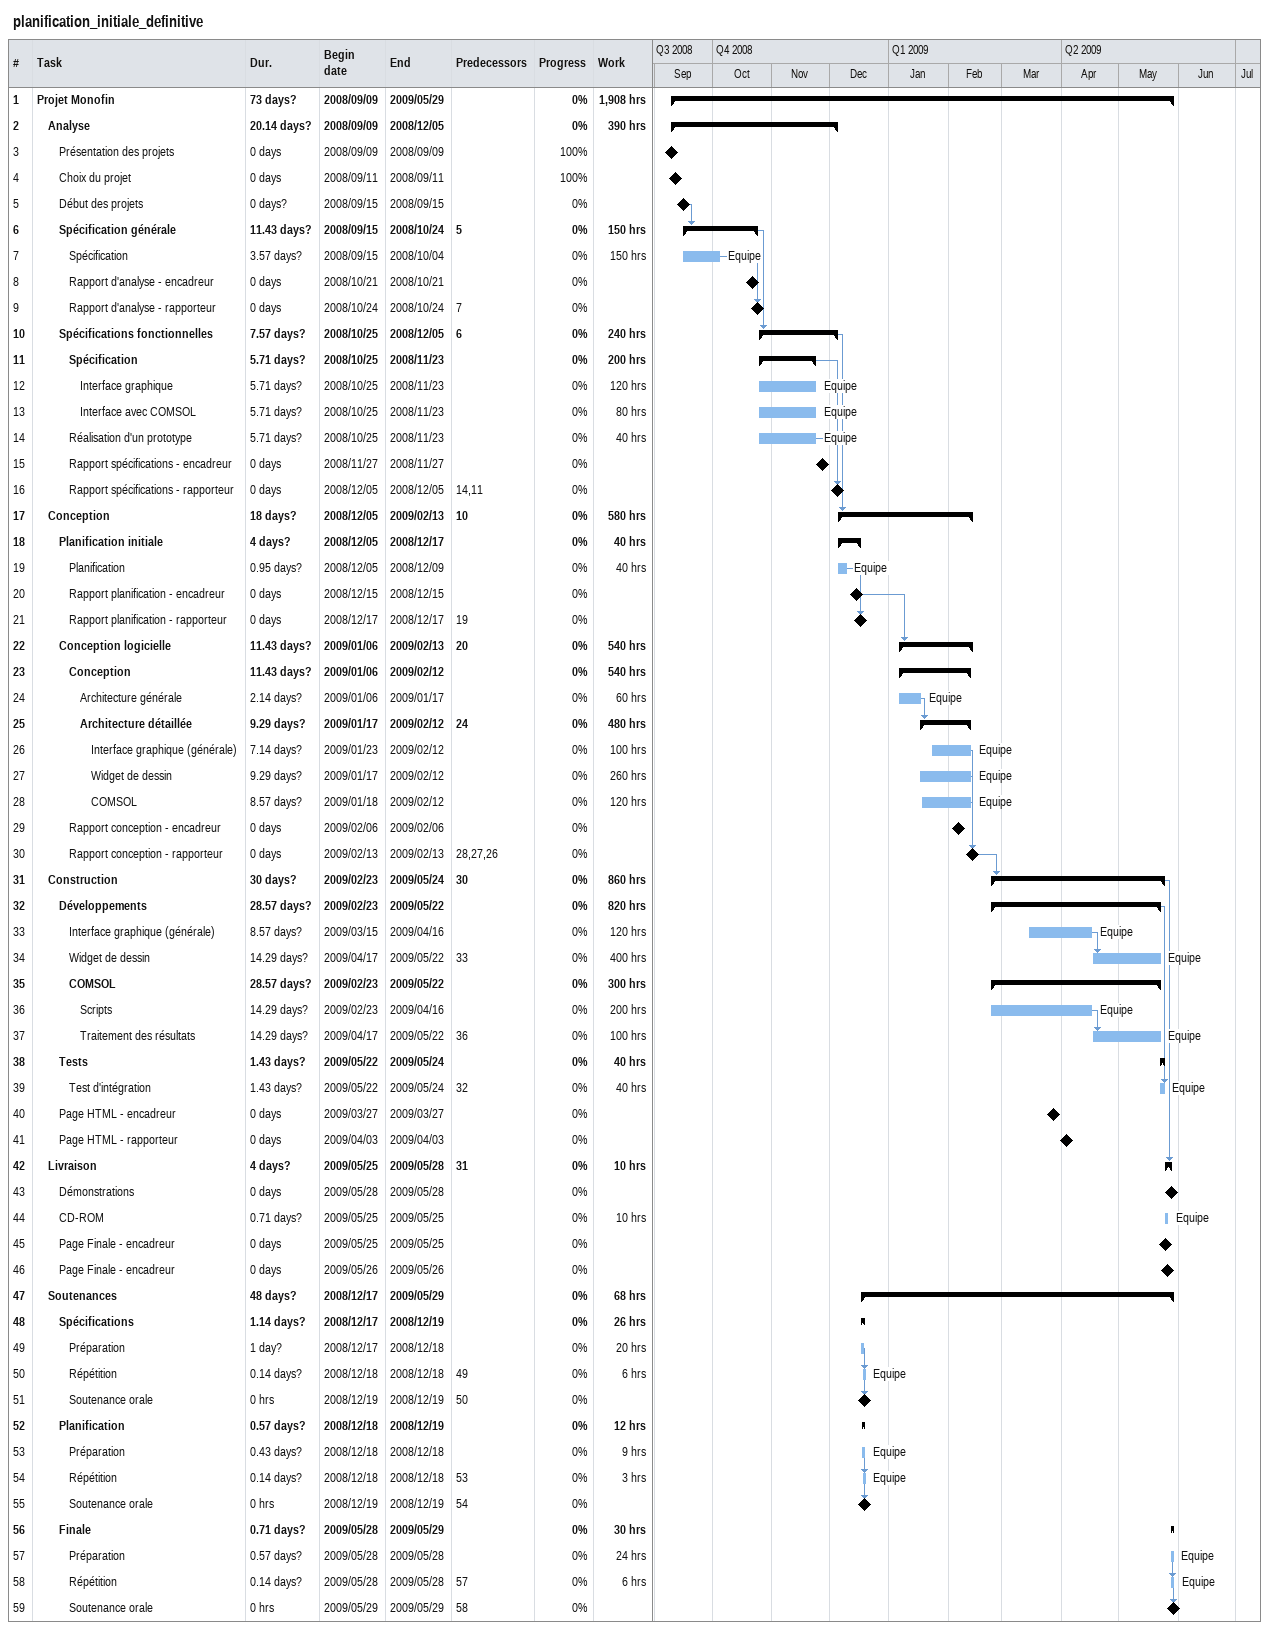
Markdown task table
planification_initiale_definitive

| ID | Level | Task | Duration | Start | Finish | Predecessors | Resources | % complete | Work (h) |
|---|---|---|---|---|---|---|---|---|---|
| 1 | 1 | **Projet Monofin** | 73d? | 2008-09-09 | 2009-05-29 |  |  | 0 | 1908 |
| 2 | 2 | **Analyse** | 20.14d? | 2008-09-09 | 2008-12-05 |  |  | 0 | 390 |
| 3 | 3 | Présentation des projets | 0d | 2008-09-09 | 2008-09-09 |  |  | 100 |  |
| 4 | 3 | Choix du projet | 0d | 2008-09-11 | 2008-09-11 |  |  | 100 |  |
| 5 | 3 | Début des projets | 0d? | 2008-09-15 | 2008-09-15 |  |  | 0 |  |
| 6 | 3 | **Spécification générale** | 11.43d? | 2008-09-15 | 2008-10-24 | 5 |  | 0 | 150 |
| 7 | 4 | Spécification | 3.57d? | 2008-09-15 | 2008-10-04 |  | Equipe | 0 | 150 |
| 8 | 4 | Rapport d'analyse - encadreur | 0d | 2008-10-21 | 2008-10-21 |  |  | 0 |  |
| 9 | 4 | Rapport d'analyse - rapporteur | 0d | 2008-10-24 | 2008-10-24 | 7 |  | 0 |  |
| 10 | 3 | **Spécifications fonctionnelles** | 7.57d? | 2008-10-25 | 2008-12-05 | 6 |  | 0 | 240 |
| 11 | 4 | **Spécification** | 5.71d? | 2008-10-25 | 2008-11-23 |  |  | 0 | 200 |
| 12 | 5 | Interface graphique | 5.71d? | 2008-10-25 | 2008-11-23 |  | Equipe | 0 | 120 |
| 13 | 5 | Interface avec COMSOL | 5.71d? | 2008-10-25 | 2008-11-23 |  | Equipe | 0 | 80 |
| 14 | 4 | Réalisation d'un prototype | 5.71d? | 2008-10-25 | 2008-11-23 |  | Equipe | 0 | 40 |
| 15 | 4 | Rapport spécifications - encadreur | 0d | 2008-11-27 | 2008-11-27 |  |  | 0 |  |
| 16 | 4 | Rapport spécifications - rapporteur | 0d | 2008-12-05 | 2008-12-05 | 14, 11 |  | 0 |  |
| 17 | 2 | **Conception** | 18d? | 2008-12-05 | 2009-02-13 | 10 |  | 0 | 580 |
| 18 | 3 | **Planification initiale** | 4d? | 2008-12-05 | 2008-12-17 |  |  | 0 | 40 |
| 19 | 4 | Planification | 0.95d? | 2008-12-05 | 2008-12-09 |  | Equipe | 0 | 40 |
| 20 | 4 | Rapport planification - encadreur | 0d | 2008-12-15 | 2008-12-15 |  |  | 0 |  |
| 21 | 4 | Rapport planification - rapporteur | 0d | 2008-12-17 | 2008-12-17 | 19 |  | 0 |  |
| 22 | 3 | **Conception logicielle** | 11.43d? | 2009-01-06 | 2009-02-13 | 20 |  | 0 | 540 |
| 23 | 4 | **Conception** | 11.43d? | 2009-01-06 | 2009-02-12 |  |  | 0 | 540 |
| 24 | 5 | Architecture générale | 2.14d? | 2009-01-06 | 2009-01-17 |  | Equipe | 0 | 60 |
| 25 | 5 | **Architecture détaillée** | 9.29d? | 2009-01-17 | 2009-02-12 | 24 |  | 0 | 480 |
| 26 | 6 | Interface graphique (générale) | 7.14d? | 2009-01-23 | 2009-02-12 |  | Equipe | 0 | 100 |
| 27 | 6 | Widget de dessin | 9.29d? | 2009-01-17 | 2009-02-12 |  | Equipe | 0 | 260 |
| 28 | 6 | COMSOL | 8.57d? | 2009-01-18 | 2009-02-12 |  | Equipe | 0 | 120 |
| 29 | 4 | Rapport conception - encadreur | 0d | 2009-02-06 | 2009-02-06 |  |  | 0 |  |
| 30 | 4 | Rapport conception - rapporteur | 0d | 2009-02-13 | 2009-02-13 | 28, 27, 26 |  | 0 |  |
| 31 | 2 | **Construction** | 30d? | 2009-02-23 | 2009-05-24 | 30 |  | 0 | 860 |
| 32 | 3 | **Développements** | 28.57d? | 2009-02-23 | 2009-05-22 |  |  | 0 | 820 |
| 33 | 4 | Interface graphique (générale) | 8.57d? | 2009-03-15 | 2009-04-16 |  | Equipe | 0 | 120 |
| 34 | 4 | Widget de dessin | 14.29d? | 2009-04-17 | 2009-05-22 | 33 | Equipe | 0 | 400 |
| 35 | 4 | **COMSOL** | 28.57d? | 2009-02-23 | 2009-05-22 |  |  | 0 | 300 |
| 36 | 5 | Scripts | 14.29d? | 2009-02-23 | 2009-04-16 |  | Equipe | 0 | 200 |
| 37 | 5 | Traitement des résultats | 14.29d? | 2009-04-17 | 2009-05-22 | 36 | Equipe | 0 | 100 |
| 38 | 3 | **Tests** | 1.43d? | 2009-05-22 | 2009-05-24 |  |  | 0 | 40 |
| 39 | 4 | Test d'intégration | 1.43d? | 2009-05-22 | 2009-05-24 | 32 | Equipe | 0 | 40 |
| 40 | 3 | Page HTML - encadreur | 0d | 2009-03-27 | 2009-03-27 |  |  | 0 |  |
| 41 | 3 | Page HTML - rapporteur | 0d | 2009-04-03 | 2009-04-03 |  |  | 0 |  |
| 42 | 2 | **Livraison** | 4d? | 2009-05-25 | 2009-05-28 | 31 |  | 0 | 10 |
| 43 | 3 | Démonstrations | 0d | 2009-05-28 | 2009-05-28 |  |  | 0 |  |
| 44 | 3 | CD-ROM | 0.71d? | 2009-05-25 | 2009-05-25 |  | Equipe | 0 | 10 |
| 45 | 3 | Page Finale - encadreur | 0d | 2009-05-25 | 2009-05-25 |  |  | 0 |  |
| 46 | 3 | Page Finale - encadreur | 0d | 2009-05-26 | 2009-05-26 |  |  | 0 |  |
| 47 | 2 | **Soutenances** | 48d? | 2008-12-17 | 2009-05-29 |  |  | 0 | 68 |
| 48 | 3 | **Spécifications** | 1.14d? | 2008-12-17 | 2008-12-19 |  |  | 0 | 26 |
| 49 | 4 | Préparation | 1d? | 2008-12-17 | 2008-12-18 |  |  | 0 | 20 |
| 50 | 4 | Répétition | 0.14d? | 2008-12-18 | 2008-12-18 | 49 | Equipe | 0 | 6 |
| 51 | 4 | Soutenance orale | 0h | 2008-12-19 | 2008-12-19 | 50 |  | 0 |  |
| 52 | 3 | **Planification** | 0.57d? | 2008-12-18 | 2008-12-19 |  |  | 0 | 12 |
| 53 | 4 | Préparation | 0.43d? | 2008-12-18 | 2008-12-18 |  | Equipe | 0 | 9 |
| 54 | 4 | Répétition | 0.14d? | 2008-12-18 | 2008-12-18 | 53 | Equipe | 0 | 3 |
| 55 | 4 | Soutenance orale | 0h | 2008-12-19 | 2008-12-19 | 54 |  | 0 |  |
| 56 | 3 | **Finale** | 0.71d? | 2009-05-28 | 2009-05-29 |  |  | 0 | 30 |
| 57 | 4 | Préparation | 0.57d? | 2009-05-28 | 2009-05-28 |  | Equipe | 0 | 24 |
| 58 | 4 | Répétition | 0.14d? | 2009-05-28 | 2009-05-28 | 57 | Equipe | 0 | 6 |
| 59 | 4 | Soutenance orale | 0h | 2009-05-29 | 2009-05-29 | 58 |  | 0 |  |
